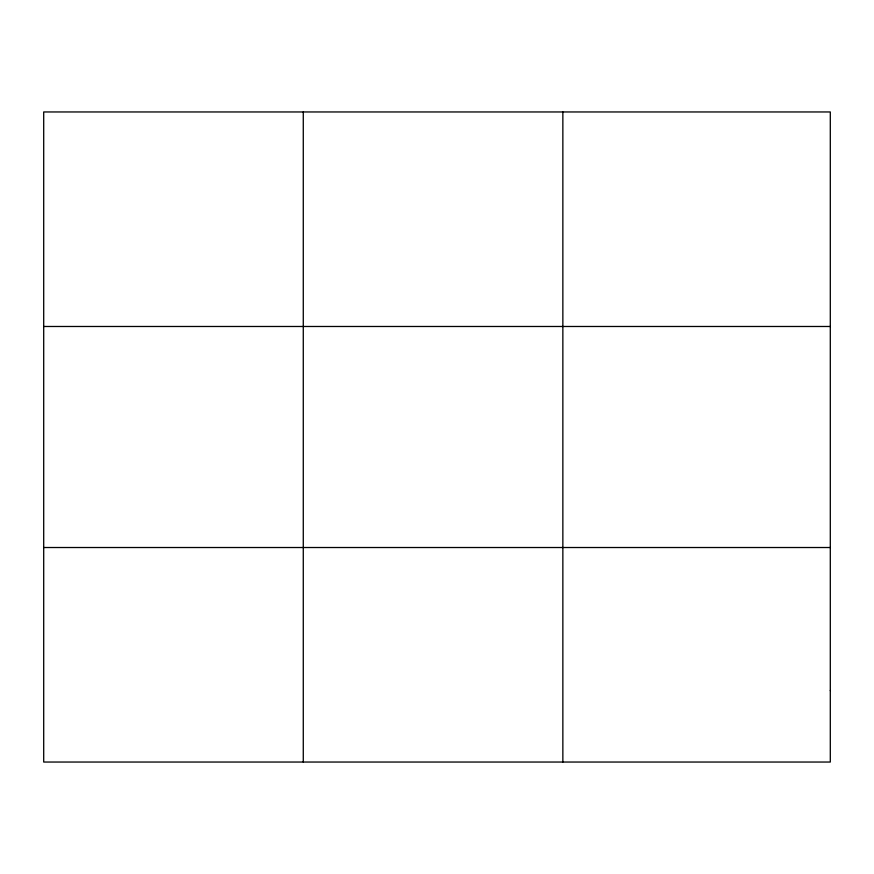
<?xml version="1.0" encoding="UTF-8"?>
<svg xmlns="http://www.w3.org/2000/svg" width="874" height="874" viewBox="0 0 874 874"><rect width="100%" height="100%" fill="white"/><g stroke="black" fill="none" stroke-linecap="round" stroke-linejoin="round"><path stroke-width="1.31" d="M303.278 762.041L303.278 111.959M562.856 762.041L562.856 111.959M43.7 326.483L830.3 326.483M43.7 547.517L830.3 547.517M830.3 690.536L830.3 762.041L43.7 762.041L43.7 111.959L830.3 111.959L830.3 690.536"/></g></svg>
